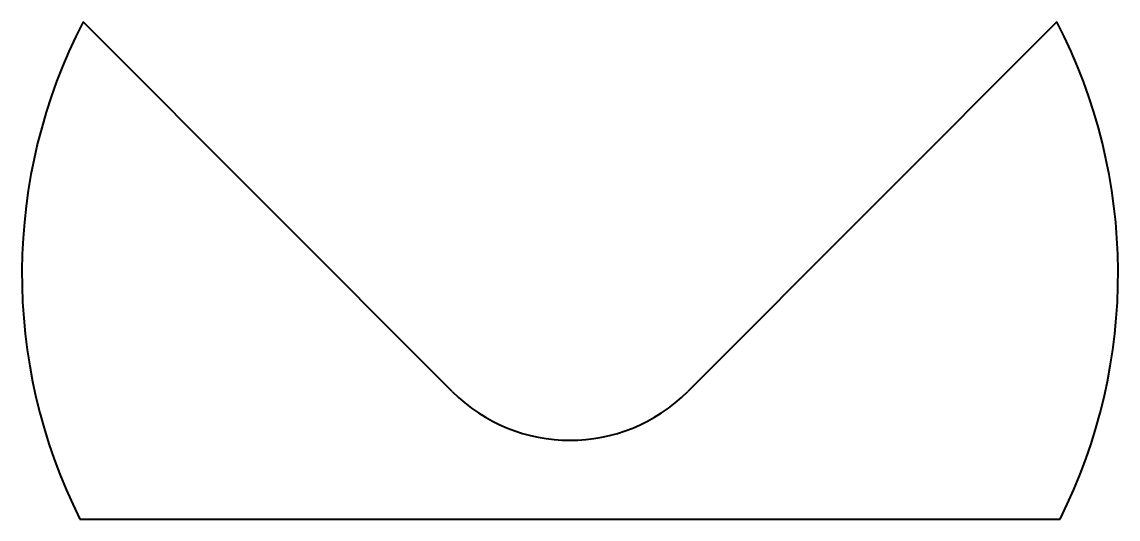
# Model space of a CAD drawing. Header units: inches. Extents: x 3.74 to 11.97, y 2.53 to 6.26.
import ezdxf

# ---------------------------------------------------------------- set-up
doc = ezdxf.new("R2010")
doc.units = ezdxf.units.IN
doc.header["$LTSCALE"] = 0.5
doc.header["$MEASUREMENT"] = 0
doc.layers.add('Visible', color=7, linetype='Continuous', lineweight=40)

msp = doc.modelspace()

# ---------------------------------------------------------------- linework, layer by layer
at = {"layer": 'Visible'}
for p, q in [((6.9673, 3.4866), (4.1956, 6.2582)), ((11.5067, 6.2582), (8.735, 3.4866)), ((4.1717, 2.5299), (11.5307, 2.5299))]:
    msp.add_line(p, q, dxfattribs=at)
for radius, start, end in [(4.1142, 152.68765, 206.57497), (4.1142, 333.42503, 27.31235), (1.25, 225, 315)]:
    msp.add_arc((7.8512, 4.3705), radius, start, end, dxfattribs=at)

doc.saveas('drawing.dxf')
